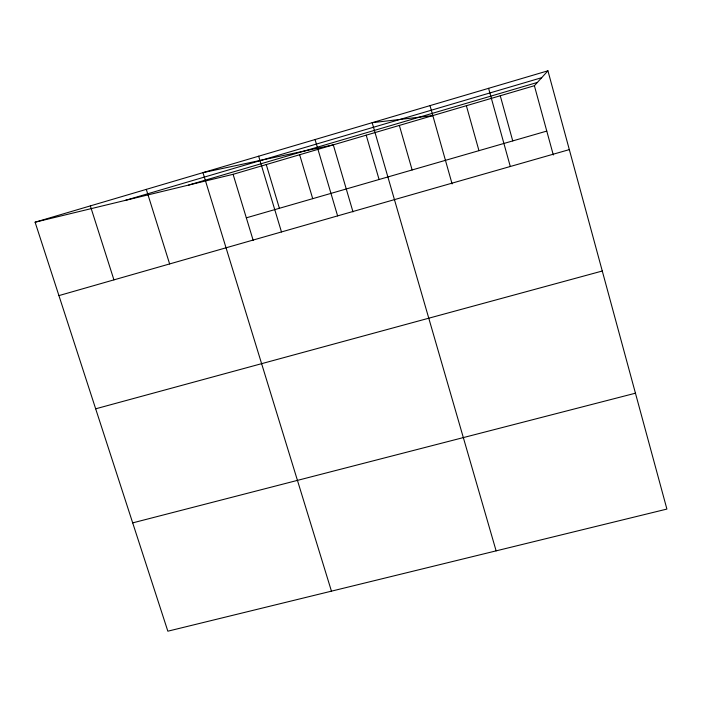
<?xml version="1.0" encoding="UTF-8"?>
<svg xmlns="http://www.w3.org/2000/svg" width="702" height="702" viewBox="0 0 702 702"><rect width="100%" height="100%" fill="white"/><g stroke="black" fill="none" stroke-linecap="round" stroke-linejoin="round"><path stroke-width="1.05" d="M35.1 222.201L233.09 174.315L534.389 85.723L547.929 70.805L666.9 509.073L167.848 631.195L35.1 222.201L547.929 70.805M125.316 200.377L541.681 77.694M188.61 185.074L537.372 82.432M246.332 217.831L546.779 131.081M58.924 295.603L569.322 149.614M95.665 408.81L602.281 271.016M132.696 522.876L635.45 393.199M432.739 115.611L372.174 122.692L496.121 550.859M90.347 205.888L113.935 279.87M146.297 189.373L169.63 263.934M331.449 591.154L202.966 172.639L333.301 144.849L353.001 211.899M233.09 174.315L253.203 240.435M266.251 164.566L279.396 208.283M258.661 156.204L281.476 231.95M299.649 154.738L312.706 198.666M315.058 139.549L337.609 215.891M366.207 135.17L379.08 179.501M399.35 125.43L412.135 169.954M430.01 105.616L452.106 183.924M466.374 105.721L478.957 150.658M488.592 88.32L510.293 166.497M500.254 95.762L512.741 140.909M534.389 85.723L553.308 154.984"/></g></svg>
